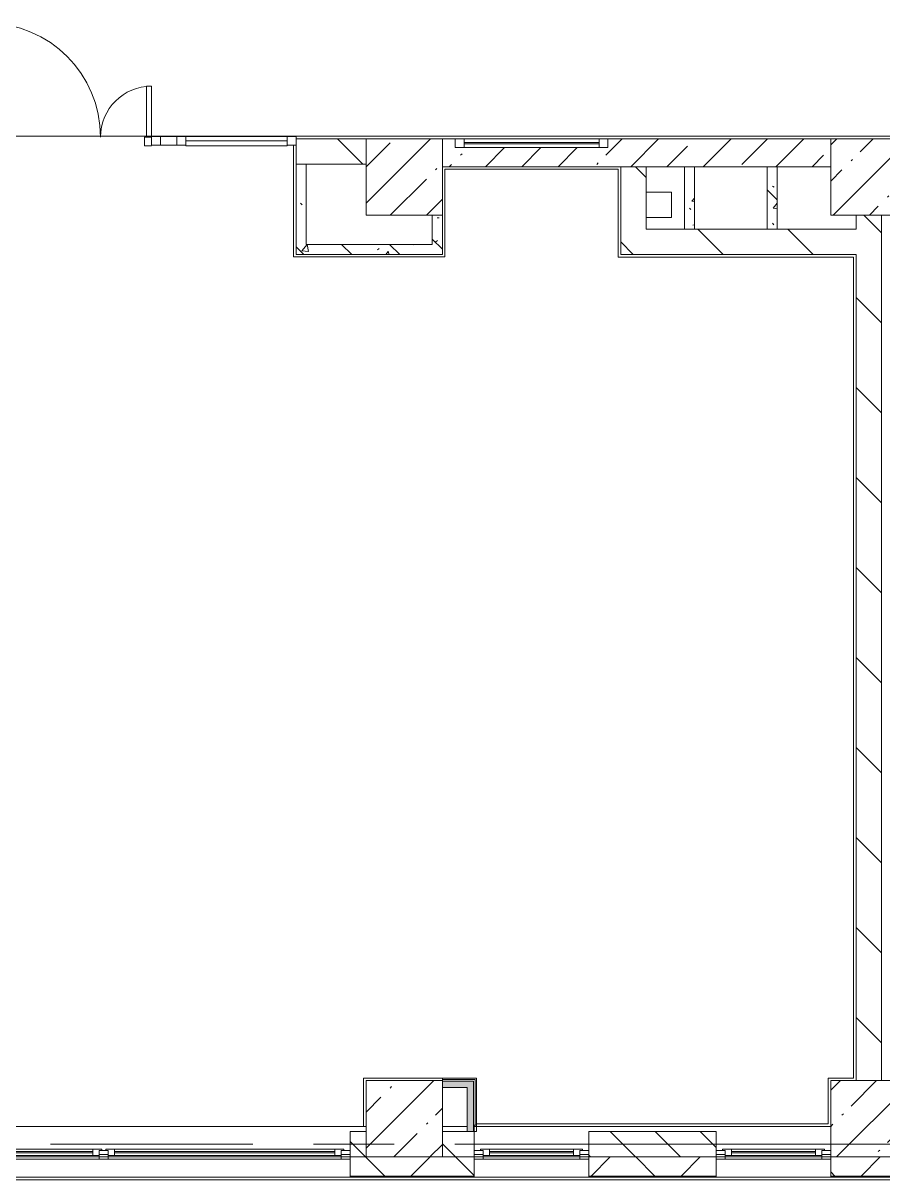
# Model space of a CAD drawing. Header units: millimetres. Extents: x 81494 to 296443, y -8553 to 29000.
# Drawn here: x 192300 to 199052, y -280 to 8808 of the extents above; entities that cross this region are included whole.
import ezdxf

# ---------------------------------------------------------------- set-up
doc = ezdxf.new("R2010")
doc.units = ezdxf.units.MM
doc.linetypes.add('Осевая', pattern=[3175, 635, -476.25, 1587.5, -476.25])
for name, color, linetype, lineweight, true_color in [('A-DETL-GENF-3', 7, 'Continuous', 5, 0xaaaaaa), ('A-DOOR-6', 7, 'Continuous', 5, 0xaaaaaa), ('A-FLOR-2', 7, 'Continuous', 5, 0xaaaaaa), ('I-WALL-1', 7, 'Continuous', 5, 0xe7e7e7), ('I-WALL-2', 7, 'Continuous', 9, 0xe7e7e7), ('I-WALL-5', 7, 'Continuous', 5, 0x787878)]:
    doc.layers.add(name, color=color, linetype=linetype, lineweight=lineweight, true_color=true_color)
for name, color, linetype, lineweight in [('A-GLAZ-3', 7, 'Continuous', 5), ('A-GLAZ-CURT-2', 7, 'Continuous', 5), ('A-GLAZ-CWMG-2', 7, 'Continuous', 5), ('A-WALL', 7, 'Continuous', 9), ('A-WALL-4', 7, 'Continuous', 5), ('I-WALL-3', 7, 'Continuous', 5), ('S-COLS-1', 7, 'Continuous', 5), ('Оси', 7, 'Continuous', 9), ('Оси-2', 7, 'Осевая', 9)]:
    doc.layers.add(name, color=color, linetype=linetype, lineweight=lineweight)
pattern_1 = [(135, (169433.17, 0), (-353.553, -353.553), [])]
pattern_2 = [(135, (169433.17, 0), (-377.171, -377.171), [533.4, -88.9, 17.78, -88.9]), (135, (169433.17, 376.94), (-377.171, -377.171), []), (50, (169433.17, 0), (637.645, -55.787), [66.675, -733.425]), (355, (169433.2, 0), (-123.35, 668.699), [53.34, -586.74]), (100.451, (169486.3, -4.65), (514.299, 612.908), [56.665, -623.315]), (46.184, (169433.2, 177.8), (948.776, -147.15), [100.012, -1100.137]), (96.636, (169512.2, 165.5), (830.91, 865.997), [84.998, -934.973]), (351.184, (169433.2, 177.8), (830.918, 865.988), [80.01, -880.11]), (21, (169522.07, 133.35), (530.651, -357.928), [66.675, -733.425]), (326, (169522.1, 133.35), (216.308, 644.658), [53.34, -586.74]), (71.451, (169566.3, 103.5), (746.96, 286.724), [56.665, -623.315]), (37.5, (169433.17, 0), (10.8105, 295.9426), [16.764, -562.864, 16.764, -578.866, -588.962]), (37.5, (169433.17, 0), (10.8105, 295.9426), [-1175.258, 16.764, -572.198]), (7.5, (169433.17, 0), (233.869, 350.6318), [16.764, -322.834, 16.764, -549.529, -224.472]), (7.5, (169433.17, 0), (233.869, 350.6318), [-905.891, 16.764, -207.708]), (327.5, (169234.92, 0), (474.5678, -20.0513), [16.764, -205.486, 16.764, -676.656, -920.115]), (327.5, (169234.92, 0), (474.5678, -20.0513), [-915.67, 16.764, -903.351]), (317.5, (169146.02, 0), (518.452, 88.9934), [16.764, -272.161, 16.764, -443.738, -653.415]), (317.5, (169146.02, 0), (518.452, 88.9934), [-749.427, 16.764, -636.651])]

# ---------------------------------------------------------------- blocks, each defined once
blk = doc.blocks.new('BSC_Колонна _Прямоугольная - 600х600-23286269-1_3_4_птичка')
at = {"layer": 'S-COLS-1'}
h = blk.add_hatch(dxfattribs=at)
h.set_pattern_fill('FP_97', color=256, style=0, pattern_type=2)
h.set_pattern_definition([(45, (-29509.74, -7600), (-285.123, 285.123), []), (45, (-29224.6, -7600), (-285.123, 285.123), [504.031, -100.806, 16.764, -84.042])])
h.paths.add_polyline_path([(119, -300), (300, -300), (300, 300), (-300, 300), (-300, -300), (100, -300)])
for p, q in [((300, 300), (-300, 300)), ((-300, 300), (-300, -300)), ((300, -300), (300, 300)), ((-300, -300), (300, -300))]:
    blk.add_line(p, q, dxfattribs=at)
blk = doc.blocks.new('BSC_Колонна _Прямоугольная - 600х600-V178-1_3_4_птичка')
at = {"layer": 'S-COLS-1'}
h = blk.add_hatch(dxfattribs=at)
h.set_pattern_fill('FP_103', color=256, style=0, pattern_type=2)
h.set_pattern_definition([(45, (-25860, -200), (-285.123, 285.123), []), (45, (-25574.88, -200), (-285.123, 285.123), [504.031, -100.806, 16.764, -84.042])])
h.paths.add_polyline_path([(300, -300), (300, 300), (-300, 300), (-300, -300)])
for p, q in [((300, 300), (-300, 300)), ((-300, 300), (-300, -300)), ((300, -300), (300, 300)), ((-300, -300), (300, -300))]:
    blk.add_line(p, q, dxfattribs=at)
blk = doc.blocks.new('BSC_Колонна _Прямоугольная - 600х600-V179-1_3_4_птичка')
at = {"layer": 'S-COLS-1'}
h = blk.add_hatch(dxfattribs=at)
h.set_pattern_fill('FP_104', color=256, style=0, pattern_type=2)
h.set_pattern_definition([(45, (-29509.74, -200), (-285.123, 285.123), []), (45, (-29224.6, -200), (-285.123, 285.123), [504.031, -100.806, 16.764, -84.042])])
h.paths.add_polyline_path([(300, -300), (300, 300), (-300, 300), (-300, -300)])
for p, q in [((300, 300), (-300, 300)), ((-300, 300), (-300, -300)), ((300, -300), (300, 300)), ((-300, -300), (300, -300))]:
    blk.add_line(p, q, dxfattribs=at)
blk = doc.blocks.new('BSC_Колонна _Прямоугольная - 600х600-V191-1_3_4_птичка')
at = {"layer": 'S-COLS-1'}
h = blk.add_hatch(dxfattribs=at)
h.set_pattern_fill('FP_120', color=256, style=0, pattern_type=2)
h.set_pattern_definition([(45, (-25860, -7600), (-285.123, 285.123), []), (45, (-25574.88, -7600), (-285.123, 285.123), [504.031, -100.806, 16.764, -84.042])])
h.paths.add_polyline_path([(-110.8, -300), (300, -300), (300, 300), (-300, 300), (-300, -300)])
for p, q in [((300, 300), (-300, 300)), ((-300, 300), (-300, -300)), ((300, -300), (300, 300)), ((-300, -300), (300, -300))]:
    blk.add_line(p, q, dxfattribs=at)
blk = doc.blocks.new('120_Окно_СКБ_2Ст - 120_Окно_СКБ_2Ст 2800х2500_створка_-22445922-1_3_4_птичка')
at = {"layer": 'A-GLAZ-3'}
for p, q in [((-1400, -127), (-1400, -57)), ((-1400, -57), (-1330, -57)), ((1400, -57), (-1400, -57)), ((-1330, -57), (-1330, -127)), ((500, -87), (-1330, -87)), ((-1330, -87), (-1330, -127)), ((-1280, -137), (-1280, -87)), ((450, -137), (450, -87)), ((500, -127), (500, -57)), ((500, -57), (570, -57)), ((500, -127), (500, -87)), ((570, -57), (570, -127)), ((1330, -87), (570, -87)), ((570, -87), (570, -127)), ((620, -137), (620, -87)), ((1280, -137), (1280, -87)), ((1330, -127), (1330, -57)), ((1330, -57), (1400, -57)), ((1330, -127), (1330, -87)), ((1400, -57), (1400, -127)), ((-1330, -127), (-1400, -127)), ((-1400, -127), (-1350, -127)), ((-1330, -127), (-1350, -127)), ((-1350, -127), (-1350, -137)), ((-1350, -137), (520, -137)), ((520, -137), (-1350, -137)), ((-1280, -107), (450, -107)), ((450, -117), (-1280, -117)), ((570, -127), (500, -127)), ((520, -127), (500, -127)), ((520, -127), (550, -127)), ((520, -137), (520, -127)), ((570, -127), (550, -127)), ((550, -127), (550, -137)), ((550, -137), (1350, -137)), ((1350, -137), (550, -137)), ((620, -107), (1280, -107)), ((1280, -117), (620, -117)), ((1400, -127), (1330, -127)), ((1350, -127), (1330, -127)), ((1350, -127), (1400, -127)), ((1350, -137), (1350, -127))]:
    blk.add_line(p, q, dxfattribs=at)
blk = doc.blocks.new('120_Окно_СКБ_1Ст - 120_Окно_СКБ_1Ст 900х2500_h_-V285-1_3_4_птичка')
at = {"layer": 'A-GLAZ-3'}
for p, q in [((-450, -127), (-450, -57)), ((-450, -57), (-380, -57)), ((450, -57), (-450, -57)), ((-380, -57), (-380, -127)), ((380, -87), (-380, -87)), ((-380, -87), (-380, -127)), ((-330, -137), (-330, -87)), ((330, -137), (330, -87)), ((380, -127), (380, -57)), ((380, -57), (450, -57)), ((380, -127), (380, -87)), ((450, -57), (450, -127)), ((-380, -127), (-450, -127)), ((-450, -127), (-400, -127)), ((-380, -127), (-400, -127)), ((-400, -127), (-400, -137)), ((-400, -137), (400, -137)), ((400, -137), (-400, -137)), ((-330, -107), (330, -107)), ((330, -117), (-330, -117)), ((450, -127), (380, -127)), ((400, -127), (380, -127)), ((400, -127), (450, -127)), ((400, -137), (400, -127))]:
    blk.add_line(p, q, dxfattribs=at)
blk = doc.blocks.new('Прямоугольный импост - 50 x 70 мм-31700031-1_3_4_птичка')
at = {"layer": 'A-GLAZ-CWMG-2'}
for p, q in [((-70, 35), (0, 35)), ((-70, -35), (-70, 35)), ((0, 35), (0, -35)), ((0, -35), (-70, -35))]:
    blk.add_line(p, q, dxfattribs=at)
blk = doc.blocks.new('Дверь_Витражная_остекление_ - ДВН_ДАО_Главный вход_1200 в свету-31742133-1_3_4_птичка')
at = {"layer": 'A-DETL-GENF-3'}
for p, q in [((-607.5, 925), (-647.5, 925)), ((-647.5, 925), (-647.5, 35)), ((-607.5, 30), (-607.5, 925)), ((647.5, 430), (607.5, 430)), ((607.5, 430), (607.5, 30)), ((647.5, 35), (647.5, 430)), ((-647.5, 30), (-607.5, 30)), ((-592.5, 30), (-647.5, 30)), ((-592.5, -40), (-592.5, 30)), ((592.5, -40), (592.5, 30)), ((592.5, 30), (647.5, 30)), ((607.5, 30), (647.5, 30)), ((-647.5, -40), (-592.5, -40)), ((647.5, -40), (592.5, -40))]:
    blk.add_line(p, q, dxfattribs=at)
at = {"layer": 'A-DOOR-6'}
for p, q in [((-647.5, 925), (-647.5, 35)), ((647.5, 430), (647.5, 35))]:
    blk.add_line(p, q, dxfattribs=at)
for centre, radius, start, end in [((-647.5, 30), 895, 360, 90), ((647.5, 30), 400, 90, 180)]:
    blk.add_arc(centre, radius, start, end, dxfattribs=at)
blk = doc.blocks.new('Системная панель - Стемалит - 40мм-31720939-1_3_4_птичка')
at = {"layer": 'A-GLAZ-CURT-2'}
for p, q in [((65, 35), (-65, 35)), ((-65, 35), (-65, -35)), ((65, -35), (65, 35)), ((-65, -35), (65, -35))]:
    blk.add_line(p, q, dxfattribs=at)
blk = doc.blocks.new('Прямоугольный импост - 50 x 70 мм-31687886-1_3_4_птичка')
at = {"layer": 'A-GLAZ-CWMG-2'}
for p, q in [((-35, 35), (35, 35)), ((-35, -35), (-35, 35)), ((35, 35), (35, -35)), ((35, -35), (-35, -35))]:
    blk.add_line(p, q, dxfattribs=at)
blk = doc.blocks.new('Системная панель - Стекло - 40мм-31720953-1_3_4_птичка')
at = {"layer": 'A-GLAZ-CURT-2'}
for p, q in [((397.5, 0), (-397.5, 0)), ((-397.5, 0), (-397.5, -40)), ((397.5, -40), (397.5, 0)), ((-397.5, -40), (397.5, -40))]:
    blk.add_line(p, q, dxfattribs=at)
blk = doc.blocks.new('Прямоугольный импост - 50 x 70 мм-31702100-1_3_4_птичка')
at = {"layer": 'A-GLAZ-CWMG-2'}
for p, q in [((-35, 35), (35, 35)), ((-35, -35), (-35, 35)), ((35, 35), (35, -35)), ((35, -35), (-35, -35))]:
    blk.add_line(p, q, dxfattribs=at)
blk = doc.blocks.new('Прямоугольный импост - 50 x 70 мм-31720914-1_3_4_птичка')
at = {"layer": 'A-GLAZ-CWMG-2'}
blk.add_line((24940, 7918), (24145, 7918), dxfattribs=at)
blk = doc.blocks.new('120_Окно_СКБ_1Ст - 120_Окно_СКБ_1Ст 400х1200 EI30-24228621-1_3_4_птичка')
at = {"layer": 'A-GLAZ-3'}
for p, q in [((-600, 40), (-600, 110)), ((-600, 110), (-530, 110)), ((600, 110), (-600, 110)), ((-530, 110), (-530, 40)), ((530, 40), (530, 110)), ((530, 110), (600, 110)), ((600, 110), (600, 40)), ((-530, 40), (-600, 40)), ((-600, 40), (600, 40)), ((530, 80), (-530, 80)), ((530, 70), (-530, 70)), ((600, 40), (530, 40))]:
    blk.add_line(p, q, dxfattribs=at)

msp = doc.modelspace()

# ---------------------------------------------------------------- hatches: boundary and pattern name
at = {"layer": 'A-WALL-4'}
h = msp.add_hatch(dxfattribs=at)
h.set_pattern_fill('FP_127', color=256, style=0, pattern_type=2)
h.set_pattern_definition([(135, (169433.17, 0), (-176.7767, -176.7767), [])])
h.paths.add_polyline_path([(176263.2, -100), (177093.2, -100), (177093.2, 100), (176263.2, 100), (176263.2, -80)])
h.paths.add_polyline_path([(189103.8, -100), (190143.2, -100), (190143.2, 100), (188793.2, 100), (188793.2, -100)])
h.paths.add_polyline_path([(196743.2, -100), (197742.9, -100), (197742.9, 100), (196743.2, 100), (196743.2, -80)])
h.paths.add_polyline_path([(178792.9, -100), (179343.2, -100), (179343.2, 100), (178592.9, 100), (178592.9, -100), (178772.9, -100)])
h.paths.add_polyline_path([(191343.2, -100), (191343.2, 100), (191043.2, 100), (191043.2, -100)])
h.paths.add_polyline_path([(195843.2, -100), (195843.2, 100), (195593.2, 100), (195593.2, -100), (195600.1, -100)])
h.paths.add_polyline_path([(181593.2, -100), (181593.2, 100), (181443.2, 100), (181443.2, -100), (181573.2, -100)])
h.paths.add_polyline_path([(194868.2, -100), (194993.2, -100), (194993.2, 100), (194868.2, 100), (194868.2, -80)])
h.paths.add_polyline_path([(184293.2, -100), (185043.2, -100), (185043.2, 100), (184293.2, 100), (184293.2, -80)])
h.paths.add_polyline_path([(186093.2, -100), (186093.2, 100), (185943.2, 100), (185943.2, -100)])
h.paths.add_polyline_path([(191943.2, -100), (192068.2, -100), (192068.2, 100), (191943.2, 100), (191943.2, -80)])
h = msp.add_hatch(dxfattribs=at)
h.set_pattern_fill('FP_116', color=256, style=0, pattern_type=2)
h.set_pattern_definition([(45, (169433.17, 0), (-353.5534, 353.5534), []), (135, (169433.17, 0), (-353.5534, -353.5534), [])])
h.paths.add_polyline_path([(244913.2, -250), (245133.2, -250), (245133.2, -100), (243413.2, -100), (243413.2, -250), (244785.7, -250)])
h.paths.add_polyline_path([(241669.2, -250), (241713.2, -250), (241713.2, -100), (240993.2, -101.8), (240993.2, -250), (241513.2, -250)])
h.paths.add_polyline_path([(229443.2, -250), (229443.2, -100), (228693.2, -100), (228693.2, -250)])
h.paths.add_polyline_path([(233649.4, -250), (233693.2, -250), (233693.2, -100), (233143.2, -100), (233143.2, -250)])
h.paths.add_polyline_path([(234593.2, -250), (235593.2, -250), (235593.2, -100), (234593.2, -100), (234593.2, -118)])
h.paths.add_polyline_path([(230343.2, -250), (231043.2, -250), (231043.2, -100), (230343.2, -100), (230343.2, -128.3)])
h.paths.add_polyline_path([(236493.2, -250), (240093.2, -250), (240093.2, -100), (236493.2, -100), (236493.2, -113)])
h.paths.add_polyline_path([(226593.2, -250), (226593.2, -100), (225843.2, -100), (225843.2, -250), (226225.1, -250)])
h.paths.add_polyline_path([(216843.2, -250), (217593.2, -250), (217593.2, -100), (216843.2, -100), (216843.2, -161.8)])
h.paths.add_polyline_path([(222743.2, -250), (222743.2, -100), (221304.7, -100), (221304.7, -250), (222513, -250)])
h.paths.add_polyline_path([(218493.2, -250), (219204.7, -250), (219204.7, -100), (218493.2, -100), (218493.2, -157.7)])
h.paths.add_polyline_path([(209373.2, -250), (210070.7, -250), (210070.7, -100), (209373.2, -100), (209373.2, -180.4)])
h.paths.add_polyline_path([(208473.2, -250), (208473.2, -100), (207423.2, -100), (207423.2, -250), (207664.5, -250)])
h.paths.add_polyline_path([(212170.7, -250), (213743.2, -250), (213743.2, -100), (212170.7, -100), (212170.7, -173.5)])
h.paths.add_polyline_path([(206523.2, -250), (206523.2, -100), (205403.2, -100), (205403.2, -250), (205808.4, -250)])
h.paths.add_polyline_path([(203303.2, -250), (203303.2, -100), (202443.2, -100), (202443.2, -250)])
h.paths.add_polyline_path([(192068.2, -250), (192068.2, -100), (191043.2, -100), (191043.2, -250), (191887.9, -250)])
h.paths.add_polyline_path([(196743.2, -250), (197742.9, -250), (197742.9, -100), (196743.2, -100), (196743.2, -211.8)])
h.paths.add_polyline_path([(190143.2, -250), (190143.2, -100), (188793.2, -100), (188793.2, -250), (189103.8, -250)])
h.paths.add_polyline_path([(195600.1, -250), (195843.2, -250), (195843.2, -100), (194868.2, -100), (194868.2, -250)])
h.paths.add_polyline_path([(198642.9, -250), (199643.2, -250), (199643.2, -100), (198642.9, -100), (198642.9, -207.1)])
h.paths.add_polyline_path([(181443.2, -250), (182193.2, -248), (182193.2, -100), (181443.2, -100), (181443.2, -249.9)])
h.paths.add_polyline_path([(186693.2, -250), (186693.2, -100), (185943.2, -100), (185943.2, -250), (186319.8, -250)])
h.paths.add_polyline_path([(176263.2, -250), (177692.9, -250), (177692.9, -100), (176263.2, -100)])
h.paths.add_polyline_path([(184463.7, -250), (185043.2, -250), (185043.2, -100), (184293.2, -100), (184293.2, -250)])
h.paths.add_polyline_path([(178592.9, -250), (179343.2, -250), (179343.2, -100), (178592.9, -100)])
h.paths.add_polyline_path([(169173.2, -250), (173163.2, -250), (173163.2, -100), (169173.2, -100), (169173.2, -210)])
at = {"layer": 'I-WALL-1'}
msp.add_hatch(color=256, dxfattribs=at).paths.add_polyline_path([(195786.7, 445), (195786.7, 495), (195593.2, 495), (195593.2, 445), (195613.2, 445)])
at = {"layer": 'I-WALL-2'}
msp.add_hatch(color=256, dxfattribs=at).paths.add_polyline_path([(195836.7, 100), (195836.7, 495), (195786.7, 495), (195786.7, 100)])
at = {"layer": 'I-WALL-3'}
h = msp.add_hatch(dxfattribs=at)
h.set_pattern_fill('FP_126', color=256, style=0, pattern_type=2)
h.set_pattern_definition(pattern_1)
h.paths.add_polyline_path([(194443.2, 7700), (194993.2, 7700), (194993.2, 7900), (194443.2, 7900), (194443.2, 7877.1)])
h = msp.add_hatch(dxfattribs=at)
h.set_pattern_fill('FP_96', color=256, style=0, pattern_type=2)
h.set_pattern_definition([(45, (169433.17, 0), (-285.123, 285.123), []), (45, (169718.3, 0), (-285.123, 285.123), [504.031, -100.806, 16.764, -84.042])])
h.paths.add_polyline_path([(197049.7, 7680), (198642.9, 7680), (198642.9, 7900), (196893.2, 7898.6), (196893.2, 7830), (195693.2, 7830), (195693.2, 7900), (195593.2, 7900), (195593.2, 7680), (196993.2, 7680)])
h = msp.add_hatch(dxfattribs=at)
h.set_pattern_fill('FP_126', color=256, style=0, pattern_type=2)
h.set_pattern_definition(pattern_1)
h.paths.add_polyline_path([(197193.2, 7190), (197192.9, 7680), (196993.2, 7680), (196993.2, 7190), (197094.7, 7190)])
h = msp.add_hatch(dxfattribs=at)
h.set_pattern_fill('FP_126', color=256, style=0, pattern_type=2)
h.set_pattern_definition(pattern_1)
h.paths.add_polyline_path([(199032.4, 500), (199042.9, 500), (199042.9, 7300), (198842.9, 7300), (198842.9, 500)])
h = msp.add_hatch(dxfattribs=at)
h.set_pattern_fill('FP_126', color=256, style=0, pattern_type=2)
h.set_pattern_definition(pattern_1)
h.paths.add_polyline_path([(198822.9, 6990), (198842.9, 6990), (198842.9, 7190), (196993.2, 7190), (196993.2, 6990), (198622.9, 6990)])
h = msp.add_hatch(dxfattribs=at)
h.set_pattern_fill('FP_214', color=256, style=0, pattern_type=2)
h.set_pattern_definition([(45, (169433.2, 0), (-530.33, 530.33), []), (135, (169433.2, 0), (-530.33, -530.33), [])])
h.paths.add_polyline_path([(195836.7, 100), (195843.2, 100), (195843.2, 150), (195849.2, 150), (195849.2, 507.5), (195836.7, 507.5), (195836.7, 120)])
at = {"layer": 'I-WALL-5'}
h = msp.add_hatch(dxfattribs=at)
h.set_pattern_fill('FP_125', color=256, style=0, pattern_type=2)
h.set_pattern_definition(pattern_2)
h.paths.add_polyline_path([(194443.2, 7070), (194523.2, 7070), (194523.2, 7700), (194443.2, 7700), (194443.2, 7278.6)])
h = msp.add_hatch(dxfattribs=at)
h.set_pattern_fill('FP_125', color=256, style=0, pattern_type=2)
h.set_pattern_definition(pattern_2)
h.paths.add_polyline_path([(197573.2, 7190), (197573.2, 7680), (197493.2, 7680), (197493.2, 7190), (197528.2, 7190)])
h = msp.add_hatch(dxfattribs=at)
h.set_pattern_fill('FP_125', color=256, style=0, pattern_type=2)
h.set_pattern_definition(pattern_2)
h.paths.add_polyline_path([(198143.2, 7190), (198223.2, 7190), (198223.2, 7680), (198143.2, 7680), (198143.2, 7215.8)])
h = msp.add_hatch(dxfattribs=at)
h.set_pattern_fill('FP_125', color=256, style=0, pattern_type=2)
h.set_pattern_definition(pattern_2)
h.paths.add_polyline_path([(195513.2, 6990), (195593.2, 6990), (195593.2, 7300), (195513.2, 7296.7), (195513.2, 7070)])
h = msp.add_hatch(dxfattribs=at)
h.set_pattern_fill('FP_125', color=256, style=0, pattern_type=2)
h.set_pattern_definition(pattern_2)
h.paths.add_polyline_path([(194973.2, 6990), (195513.2, 6990), (195513.2, 7070), (194443.2, 7070), (194443.2, 6990)])

# ---------------------------------------------------------------- linework, layer by layer
at = {"layer": 'A-FLOR-2'}
for p, q in [((189643.4, 7920), (199643.2, 7920)), ((194423.2, 6971), (194423.2, 7848)), ((196973.2, 7660), (195613.2, 7660)), ((195613.2, 7660), (195613.2, 6971)), ((196973.2, 6970), (196973.2, 7660)), ((197193.2, 7480), (197392.9, 7480)), ((197392.9, 7480), (197392.9, 7280)), ((197392.9, 7280), (197193.2, 7280)), ((195613.2, 6971), (194423.2, 6971)), ((198822.9, 6970), (196973.2, 6970)), ((198822.9, 520), (198822.9, 6970)), ((194973.2, 140), (194973.2, 520)), ((194973.2, 520), (195593.2, 520)), ((198622.9, 160), (198622.9, 520)), ((198622.9, 520), (198822.9, 520)), ((195861.7, 160), (198622.9, 160))]:
    msp.add_line(p, q, dxfattribs=at)
at = {"layer": 'A-WALL'}
for p, q in [((194523.2, 7700), (194443.2, 7700)), ((197193.2, 7680), (196993.2, 7680)), ((197573.2, 7680), (197493.2, 7680)), ((198223.2, 7680), (198143.2, 7680)), ((197493.2, 7190), (197573.2, 7190)), ((198143.2, 7190), (198223.2, 7190)), ((195849.2, 507.5), (195593.2, 507.5)), ((195836.7, 495), (195593.2, 495)), ((195836.7, 100), (195836.7, 495)), ((195849.2, 150), (195849.2, 507.5)), ((194993.2, -100), (194868.2, -100)), ((195843.2, -100), (195593.2, -100)), ((197742.9, -100), (196743.2, -100)), ((194868.2, -250), (195843.2, -250)), ((194868.2, -253), (195843.2, -253)), ((196743.2, -250), (197742.9, -250)), ((196743.2, -253), (197742.9, -253)), ((198642.9, -250), (199643.2, -250)), ((198642.9, -253), (199643.2, -253))]:
    msp.add_line(p, q, dxfattribs=at)
at = {"layer": 'A-WALL-4'}
for p, q in [((194993.2, 100), (194868.2, 100)), ((194868.2, 100), (194868.2, -258)), ((195786.7, 100), (195593.2, 100)), ((195843.2, -258), (195843.2, 100)), ((197742.9, 100), (196743.2, 100)), ((196743.2, 100), (196743.2, -258)), ((197742.9, -258), (197742.9, 100)), ((192068.2, -100), (194868.2, -100)), ((195843.2, -100), (196743.2, -100)), ((197742.9, -100), (198642.9, -100)), ((198642.9, -100), (198642.9, -258)), ((191043.2, -258), (207423.2, -258)), ((241713.2, -280), (169143.2, -280))]:
    msp.add_line(p, q, dxfattribs=at)
at = {"layer": 'I-WALL-3'}
for p, q in [((194993.2, 7900), (194443.2, 7900)), ((194443.2, 7900), (194443.2, 6990)), ((195693.2, 7900), (195593.2, 7900)), ((198642.9, 7900), (196893.2, 7900)), ((194523.2, 7700), (194993.2, 7700)), ((194523.2, 7070), (194523.2, 7700)), ((195593.2, 7680), (196993.2, 7680)), ((196993.2, 7680), (196993.2, 6990)), ((197193.2, 7680), (197493.2, 7680)), ((197193.2, 7190), (197193.2, 7680)), ((197493.2, 7680), (197493.2, 7190)), ((197573.2, 7190), (197573.2, 7680)), ((197573.2, 7680), (198143.2, 7680)), ((198143.2, 7680), (198143.2, 7190)), ((198223.2, 7680), (198642.9, 7680)), ((198223.2, 7190), (198223.2, 7680)), ((195513.2, 7300), (195513.2, 7070)), ((195593.2, 6990), (195593.2, 7300)), ((198842.9, 7300), (198842.9, 7190)), ((199042.9, 500), (199042.9, 7300)), ((197493.2, 7190), (197193.2, 7190)), ((198143.2, 7190), (197573.2, 7190)), ((198842.9, 7190), (198223.2, 7190)), ((195513.2, 7070), (194523.2, 7070)), ((194443.2, 6990), (195593.2, 6990)), ((196993.2, 6990), (198842.9, 6990)), ((198842.9, 6990), (198842.9, 500)), ((195861.7, 520), (195593.2, 520)), ((195593.2, 520), (195593.2, 500)), ((195861.7, 100), (195861.7, 520)), ((195593.2, 445), (195786.7, 445)), ((195786.7, 445), (195786.7, 100)), ((192067.2, 140), (194993.2, 140)), ((195593.2, 140), (195786.7, 140)), ((195786.7, 100), (195861.7, 100)), ((195843.2, 100), (195843.2, 150)), ((195843.2, 150), (195861.7, 150)), ((195843.2, 140), (198642.9, 140)), ((192968.2, -80), (192898.2, -80)), ((194868.2, -80), (194798.2, -80)), ((195913.2, -80), (195843.2, -80)), ((196743.2, -80), (196673.2, -80)), ((197812.9, -80), (197742.9, -80)), ((198642.9, -80), (198572.9, -80))]:
    msp.add_line(p, q, dxfattribs=at)
at = {"layer": 'Оси'}
msp.add_line((195693.2, 0), (208193.2, 0), dxfattribs=at)
at = {"layer": 'Оси-2'}
msp.add_line((178704.4, 0), (195693.2, 0), dxfattribs=at)

# ---------------------------------------------------------------- block references
at = {"layer": 'A-DOOR-6'}
msp.add_blockref('Дверь_Витражная_остекление_ - ДВН_ДАО_Главный вход_1200 в свету-31742133-1_3_4_птичка', (192660.7, 7883), dxfattribs=at)
at = {"layer": 'A-GLAZ-3'}
msp.add_blockref('120_Окно_СКБ_1Ст - 120_Окно_СКБ_1Ст 400х1200 EI30-24228621-1_3_4_птичка', (196293.2, 7790), dxfattribs=at)
at = {"layer": 'A-GLAZ-3', "rotation": 180}
for name, p in [('120_Окно_СКБ_2Ст - 120_Окно_СКБ_2Ст 2800х2500_створка_-22445922-1_3_4_птичка', (193468.2, -175)), ('120_Окно_СКБ_1Ст - 120_Окно_СКБ_1Ст 900х2500_h_-V285-1_3_4_птичка', (196293.2, -175)), ('120_Окно_СКБ_1Ст - 120_Окно_СКБ_1Ст 900х2500_h_-V285-1_3_4_птичка', (198192.9, -175))]:
    msp.add_blockref(name, p, dxfattribs=at)
at = {"layer": 'A-GLAZ-CURT-2'}
for name, p in [('Системная панель - Стемалит - 40мм-31720939-1_3_4_птичка', (193443.2, 7883)), ('Системная панель - Стекло - 40мм-31720953-1_3_4_птичка', (193975.7, 7883))]:
    msp.add_blockref(name, p, dxfattribs=at)
at = {"layer": 'A-GLAZ-CWMG-2', "extrusion": (0, 0, -1), "rotation": 180}
for name, p in [('Прямоугольный импост - 50 x 70 мм-31687886-1_3_4_птичка', (-193343.2, 7883)), ('Прямоугольный импост - 50 x 70 мм-31702100-1_3_4_птичка', (-193543.2, 7883)), ('Прямоугольный импост - 50 x 70 мм-31700031-1_3_4_птичка', (-194443.2, 7883))]:
    msp.add_blockref(name, p, dxfattribs=at)
at = {"layer": 'A-GLAZ-CWMG-2'}
msp.add_blockref('Прямоугольный импост - 50 x 70 мм-31720914-1_3_4_птичка', (169433.2, 0), dxfattribs=at)
at = {"layer": 'S-COLS-1'}
for name, p in [('BSC_Колонна _Прямоугольная - 600х600-V191-1_3_4_птичка', (195293.2, 7600)), ('BSC_Колонна _Прямоугольная - 600х600-23286269-1_3_4_птичка', (198942.9, 7600)), ('BSC_Колонна _Прямоугольная - 600х600-V178-1_3_4_птичка', (195293.2, 200)), ('BSC_Колонна _Прямоугольная - 600х600-V179-1_3_4_птичка', (198942.9, 200))]:
    msp.add_blockref(name, p, dxfattribs=at)

doc.saveas('drawing.dxf')
